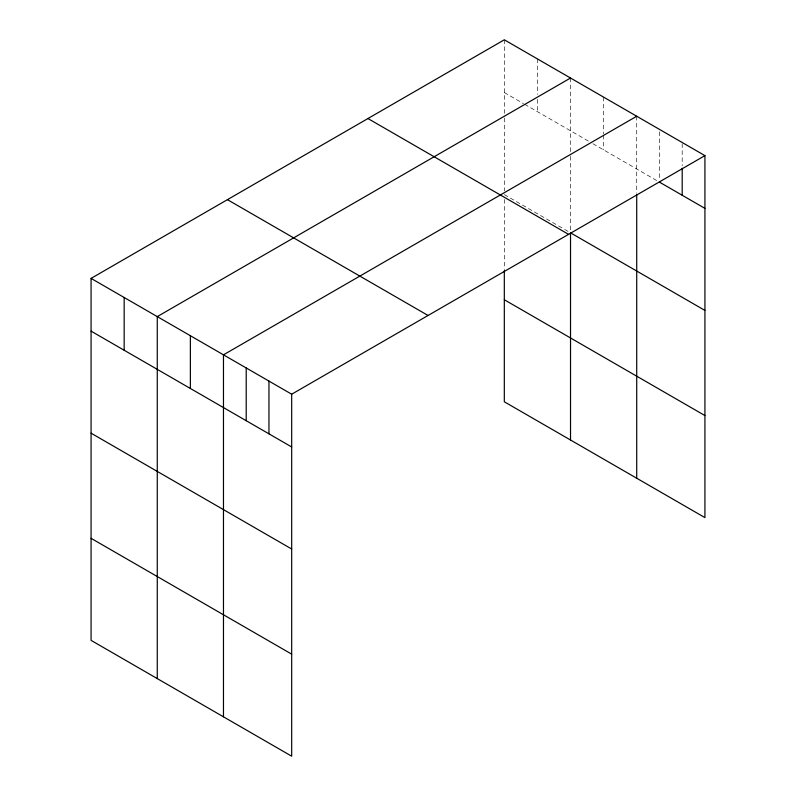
<?xml version="1.0" encoding="UTF-8"?>
<svg xmlns="http://www.w3.org/2000/svg" width="796" height="796" viewBox="0 0 796 796"><rect width="100%" height="100%" fill="white"/><g stroke="black" fill="none" stroke-linecap="round" stroke-linejoin="round"><path stroke-width="0.6" stroke-dasharray="3.98 2.98" d="M504.316 92.555L523.539 103.649M524.604 104.266L588.672 141.25M592.94 143.718L657.387 180.931M504.316 194.602L568.384 231.586M682.192 143.728L682.192 165.807M659.456 131.828L659.456 179.667M636.72 116.246L636.72 193.299M603.617 97.132L603.617 133.937M603.617 135.161L603.617 149.887M570.523 78.018L570.523 155.071M570.523 156.285L570.523 231.606M537.419 58.914L537.419 94.485M537.419 99.401L537.419 111.659M504.316 39.8L504.316 116.853M504.316 118.067L504.316 190.96M504.316 199.438L504.316 269.526"/><path stroke-width="1.19" d="M91.072 278.391L291.684 394.209L291.684 756.2L91.072 640.372L91.072 278.391L504.316 39.8L704.928 155.628L704.928 517.609L504.316 401.791L504.316 270.74M570.523 78.018L157.27 316.609L157.27 678.6M636.72 116.246L223.477 354.827L223.477 716.818M291.684 394.209L704.928 155.628M659.456 182.125L704.928 208.373M704.928 310.42L570.523 232.82L570.523 440.009M367.941 118.534L568.563 234.352M504.316 299.744L704.928 415.562M227.437 199.657L428.059 315.475M91.072 331.136L291.684 446.964M91.072 433.183L291.684 549.011M91.072 538.325L291.684 654.153M682.192 168.264L682.192 195.249M636.72 194.513L636.72 478.237M268.949 381.085L268.949 433.84M246.213 367.961L246.213 420.706M190.373 335.723L190.373 388.468M124.166 297.495L124.166 350.25"/></g></svg>
